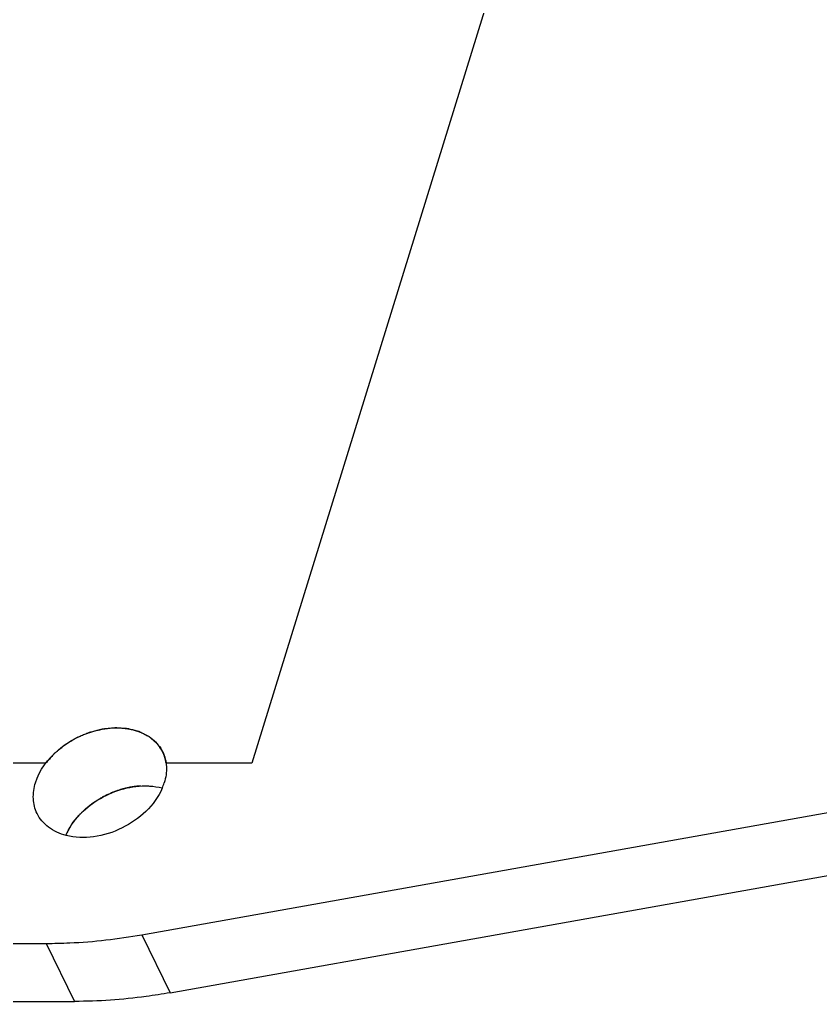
# Model space of a CAD drawing. Header units: millimetres. Extents: x 0 to 420, y 0 to 297.
# Drawn here: x 112.76 to 121.34, y 193.1 to 203.63 of the extents above; entities that cross this region are included whole.
import ezdxf

# ---------------------------------------------------------------- set-up
doc = ezdxf.new("R2010")
doc.units = ezdxf.units.MM
doc.header["$LTSCALE"] = 23.1
doc.layers.get('0').update_dxf_attribs({"linetype": 'CONTINUOUS'})

msp = doc.modelspace()

# ---------------------------------------------------------------- linework, layer by layer
at = {"color": 40, "linetype": 'CONTINUOUS'}
for p, q in [((120.935, 214.064), (115.247, 195.656)), ((113.035, 195.656), (112.604, 195.656)), ((115.247, 195.656), (114.327, 195.656))]:
    msp.add_line(p, q, dxfattribs=at)
at = {"color": 7, "linetype": 'CONTINUOUS'}
for p, q in [((114.066, 193.817), (123.292, 195.461)), ((114.371, 193.195), (123.597, 194.839)), ((54.18, 193.724), (113.04, 193.724)), ((112.431, 193.102), (113.345, 193.102))]:
    msp.add_line(p, q, dxfattribs=at)
at = {"color": 9, "linetype": 'CONTINUOUS'}
for p, q in [((114.066, 193.817), (114.371, 193.195)), ((113.04, 193.724), (113.345, 193.102))]:
    msp.add_line(p, q, dxfattribs=at)
at = {"color": 7, "linetype": 'CONTINUOUS'}
msp.add_arc((113.737, 195.624), 0.597, 336.6939, 342.7598, dxfattribs=at)
for points, knots in [([(112.926, 195.447), (112.968, 195.583), (113.159, 195.835), (113.504, 196.007), (113.805, 196.045), (114.013, 196.014), (114.186, 195.926), (114.265, 195.83), (114.29, 195.778)], [0, 0, 0, 0, 0.251852, 0.529562, 0.663477, 0.786495, 0.897387, 1, 1, 1, 1]), ([(114.29, 195.778), (114.314, 195.729), (114.342, 195.616), (114.325, 195.503), (114.307, 195.447)], [0, 0, 0, 0, 0.483008, 1, 1, 1, 1]), ([(112.943, 195.117), (112.919, 195.166), (112.892, 195.278), (112.909, 195.392), (112.926, 195.447)], [0, 0, 0, 0, 0.483008, 1, 1, 1, 1]), ([(113.253, 194.885), (113.32, 195.041), (113.578, 195.305), (113.926, 195.413), (114.103, 195.413)], [0, 0, 0, 0, 0.48838, 1, 1, 1, 1]), ([(114.286, 195.388), (114.206, 195.203), (113.951, 194.974), (113.561, 194.852), (113.349, 194.857), (113.254, 194.882)], [0, 0, 0, 0, 0.496308, 0.759022, 1, 1, 1, 1]), ([(114.103, 195.413), (114.119, 195.413), (114.18, 195.411), (114.24, 195.402), (114.284, 195.391)], [0, 0, 0, 0, 0.257923, 1, 1, 1, 1]), ([(113.254, 194.882), (113.187, 194.899), (113.062, 194.954), (112.971, 195.06), (112.943, 195.117)], [0, 0, 0, 0, 0.522557, 1, 1, 1, 1]), ([(113.04, 193.724), (113.125, 193.724), (113.468, 193.732), (113.811, 193.771), (114.066, 193.817)], [0, 0, 0, 0, 0.245453, 1, 1, 1, 1]), ([(114.371, 193.195), (114.285, 193.18), (113.945, 193.127), (113.601, 193.102), (113.345, 193.102)], [0, 0, 0, 0, 0.254519, 1, 1, 1, 1])]:
    msp.add_open_spline(points, degree=3, knots=knots, dxfattribs=at)
at = {"color": 40, "linetype": 'CONTINUOUS'}
for points, knots in [([(114.29, 195.777), (114.283, 195.787), (114.273, 195.803), (114.26, 195.823), (114.25, 195.838), (114.241, 195.851), (114.236, 195.859), (114.233, 195.863), (114.232, 195.864), (114.231, 195.865), (114.23, 195.866), (114.228, 195.868), (114.225, 195.871), (114.22, 195.875), (114.214, 195.88), (114.207, 195.887), (114.197, 195.895), (114.185, 195.906), (114.173, 195.916), (114.163, 195.925), (114.157, 195.93), (114.153, 195.934), (114.15, 195.937), (114.147, 195.939), (114.144, 195.94), (114.139, 195.943), (114.131, 195.947), (114.122, 195.951), (114.113, 195.956), (114.101, 195.962), (114.086, 195.97), (114.071, 195.978), (114.059, 195.984), (114.052, 195.988), (114.046, 195.991), (114.042, 195.993), (114.038, 195.994), (114.035, 195.995), (114.029, 195.996), (114.02, 195.999), (114.006, 196.002), (113.989, 196.007), (113.968, 196.013), (113.95, 196.017), (113.938, 196.02), (113.931, 196.022), (113.927, 196.023), (113.923, 196.024), (113.921, 196.025), (113.918, 196.025), (113.914, 196.026), (113.909, 196.026), (113.902, 196.027), (113.892, 196.027), (113.877, 196.028), (113.857, 196.03), (113.838, 196.031), (113.823, 196.032), (113.811, 196.033), (113.802, 196.034), (113.794, 196.034), (113.787, 196.035), (113.776, 196.034), (113.76, 196.032), (113.74, 196.03), (113.716, 196.028), (113.692, 196.026), (113.672, 196.024), (113.656, 196.022), (113.646, 196.021), (113.638, 196.019), (113.63, 196.017), (113.62, 196.015), (113.608, 196.012), (113.592, 196.007), (113.572, 196.002), (113.548, 195.996), (113.53, 195.992), (113.518, 195.989), (113.513, 195.987), (113.509, 195.986), (113.506, 195.986), (113.503, 195.984), (113.497, 195.982), (113.488, 195.978), (113.473, 195.972), (113.453, 195.964), (113.429, 195.954), (113.41, 195.946), (113.394, 195.939), (113.384, 195.935), (113.377, 195.932), (113.373, 195.93), (113.369, 195.929), (113.365, 195.926), (113.358, 195.922), (113.348, 195.916), (113.334, 195.908), (113.316, 195.897), (113.294, 195.884), (113.275, 195.873), (113.263, 195.865), (113.255, 195.861), (113.25, 195.857), (113.245, 195.855), (113.242, 195.853), (113.238, 195.85), (113.234, 195.847), (113.228, 195.841), (113.22, 195.835), (113.207, 195.824), (113.191, 195.811), (113.175, 195.798), (113.162, 195.787), (113.152, 195.779), (113.144, 195.773), (113.137, 195.767), (113.133, 195.764), (113.131, 195.762), (113.129, 195.761), (113.128, 195.759), (113.126, 195.757), (113.122, 195.753), (113.113, 195.743), (113.1, 195.728), (113.084, 195.71), (113.062, 195.686), (113.046, 195.668), (113.035, 195.656)], [0, 0, 0, 0, 0.03125, 0.046875, 0.0625, 0.078125, 0.085938, 0.087891, 0.089844, 0.09082, 0.091797, 0.09375, 0.097656, 0.101562, 0.109375, 0.117188, 0.125, 0.140625, 0.15625, 0.164062, 0.171875, 0.175781, 0.179688, 0.181641, 0.183594, 0.1875, 0.195312, 0.203125, 0.210938, 0.21875, 0.234375, 0.25, 0.257812, 0.265625, 0.269531, 0.273438, 0.275391, 0.277344, 0.28125, 0.289062, 0.296875, 0.3125, 0.328125, 0.34375, 0.351562, 0.355469, 0.359375, 0.361328, 0.363281, 0.365234, 0.367188, 0.371094, 0.375, 0.382812, 0.390625, 0.40625, 0.421875, 0.429688, 0.4375, 0.445312, 0.449219, 0.453125, 0.460938, 0.46875, 0.484375, 0.5, 0.515625, 0.53125, 0.539062, 0.546875, 0.550781, 0.554688, 0.5625, 0.570312, 0.578125, 0.59375, 0.609375, 0.625, 0.628906, 0.632812, 0.634766, 0.636719, 0.638672, 0.640625, 0.648438, 0.65625, 0.671875, 0.6875, 0.703125, 0.710938, 0.71875, 0.722656, 0.724609, 0.726562, 0.730469, 0.734375, 0.742188, 0.75, 0.765625, 0.78125, 0.796875, 0.804688, 0.808594, 0.8125, 0.816406, 0.818359, 0.820312, 0.824219, 0.828125, 0.835938, 0.84375, 0.859375, 0.875, 0.882812, 0.890625, 0.898438, 0.902344, 0.90625, 0.908203, 0.90918, 0.910156, 0.912109, 0.914062, 0.921875, 0.9375, 0.953125, 0.96875, 1, 1, 1, 1]), ([(114.323, 195.677), (114.322, 195.682), (114.321, 195.688), (114.319, 195.696), (114.318, 195.703), (114.316, 195.709), (114.314, 195.715), (114.313, 195.72), (114.311, 195.724), (114.311, 195.727), (114.309, 195.731), (114.308, 195.735), (114.306, 195.74), (114.305, 195.744), (114.303, 195.748), (114.301, 195.753), (114.299, 195.759), (114.295, 195.767), (114.292, 195.773), (114.29, 195.777)], [0, 0, 0, 0, 0.125, 0.1875, 0.25, 0.3125, 0.375, 0.4375, 0.46875, 0.5, 0.53125, 0.5625, 0.625, 0.65625, 0.6875, 0.75, 0.8125, 0.875, 1, 1, 1, 1]), ([(114.327, 195.656), (114.327, 195.656), (114.327, 195.657), (114.327, 195.658), (114.327, 195.658), (114.326, 195.66), (114.326, 195.663), (114.325, 195.666), (114.325, 195.67), (114.324, 195.674), (114.324, 195.676), (114.323, 195.677)], [0, 0, 0, 0, 0.125, 0.15625, 0.1875, 0.25, 0.375, 0.5, 0.75, 0.875, 1, 1, 1, 1])]:
    msp.add_open_spline(points, degree=3, knots=knots, dxfattribs=at)
at = {"color": 4, "linetype": 'CONTINUOUS'}
for points, knots in [([(114.054, 195.412), (114.044, 195.411), (114.033, 195.41), (114.019, 195.409), (114.01, 195.408), (114, 195.407), (113.991, 195.406), (113.985, 195.405), (113.981, 195.404), (113.976, 195.404), (113.967, 195.402), (113.957, 195.4), (113.947, 195.399), (113.939, 195.398), (113.933, 195.396), (113.923, 195.394), (113.914, 195.392), (113.906, 195.39), (113.901, 195.389), (113.896, 195.388), (113.89, 195.387), (113.88, 195.384), (113.87, 195.382), (113.86, 195.379), (113.846, 195.375), (113.834, 195.371), (113.824, 195.368)], [0, 0, 0, 0, 0.125, 0.15625, 0.1875, 0.25, 0.28125, 0.3125, 0.328125, 0.34375, 0.375, 0.4375, 0.46875, 0.5, 0.53125, 0.5625, 0.625, 0.65625, 0.671875, 0.6875, 0.71875, 0.75, 0.8125, 0.84375, 0.875, 1, 1, 1, 1]), ([(113.824, 195.368), (113.818, 195.366), (113.807, 195.362), (113.794, 195.358), (113.784, 195.354), (113.778, 195.352), (113.772, 195.35), (113.765, 195.347), (113.754, 195.343), (113.742, 195.338), (113.731, 195.333), (113.719, 195.328), (113.708, 195.323), (113.697, 195.318), (113.688, 195.314), (113.681, 195.31), (113.67, 195.305), (113.66, 195.299), (113.65, 195.295), (113.645, 195.292), (113.637, 195.287), (113.625, 195.28), (113.611, 195.273), (113.601, 195.266), (113.59, 195.259), (113.577, 195.251), (113.566, 195.244), (113.561, 195.241)], [0, 0, 0, 0, 0.0625, 0.125, 0.15625, 0.171875, 0.1875, 0.21875, 0.25, 0.3125, 0.34375, 0.375, 0.4375, 0.46875, 0.5, 0.53125, 0.5625, 0.625, 0.65625, 0.671875, 0.6875, 0.75, 0.8125, 0.84375, 0.875, 0.9375, 1, 1, 1, 1]), ([(113.561, 195.241), (113.558, 195.239), (113.554, 195.236), (113.548, 195.232), (113.543, 195.228), (113.539, 195.226), (113.535, 195.223), (113.531, 195.22), (113.527, 195.217), (113.523, 195.214), (113.52, 195.211), (113.515, 195.208), (113.51, 195.204), (113.506, 195.201), (113.502, 195.198), (113.499, 195.195), (113.494, 195.191), (113.489, 195.187), (113.484, 195.183), (113.48, 195.18), (113.477, 195.177), (113.474, 195.175), (113.47, 195.172), (113.468, 195.169), (113.466, 195.168), (113.463, 195.166), (113.459, 195.162), (113.453, 195.156), (113.448, 195.152), (113.445, 195.149)], [0, 0, 0, 0, 0.0625, 0.125, 0.15625, 0.1875, 0.21875, 0.25, 0.28125, 0.3125, 0.34375, 0.375, 0.4375, 0.46875, 0.5, 0.53125, 0.5625, 0.625, 0.65625, 0.6875, 0.71875, 0.75, 0.78125, 0.8125, 0.828125, 0.84375, 0.875, 0.9375, 1, 1, 1, 1]), ([(113.445, 195.149), (113.441, 195.145), (113.433, 195.138), (113.417, 195.122), (113.401, 195.106), (113.388, 195.092), (113.38, 195.083), (113.375, 195.077), (113.37, 195.072), (113.367, 195.068), (113.363, 195.063), (113.358, 195.057), (113.354, 195.052), (113.352, 195.049)], [0, 0, 0, 0, 0.125, 0.25, 0.5, 0.625, 0.6875, 0.75, 0.8125, 0.84375, 0.875, 0.9375, 1, 1, 1, 1]), ([(113.352, 195.049), (113.35, 195.046), (113.345, 195.04), (113.339, 195.032), (113.334, 195.026), (113.33, 195.02), (113.324, 195.011), (113.316, 195.001), (113.31, 194.99), (113.303, 194.98), (113.296, 194.97), (113.29, 194.959), (113.285, 194.95), (113.281, 194.943), (113.279, 194.938), (113.276, 194.934), (113.274, 194.929), (113.271, 194.924), (113.269, 194.92), (113.267, 194.916), (113.265, 194.913), (113.262, 194.906), (113.258, 194.897), (113.255, 194.889), (113.253, 194.886)], [0, 0, 0, 0, 0.0625, 0.125, 0.15625, 0.1875, 0.25, 0.3125, 0.375, 0.4375, 0.5, 0.5625, 0.625, 0.65625, 0.6875, 0.71875, 0.75, 0.78125, 0.8125, 0.828125, 0.84375, 0.875, 0.9375, 1, 1, 1, 1])]:
    msp.add_open_spline(points, degree=3, knots=knots, dxfattribs=at)

doc.saveas('drawing.dxf')
